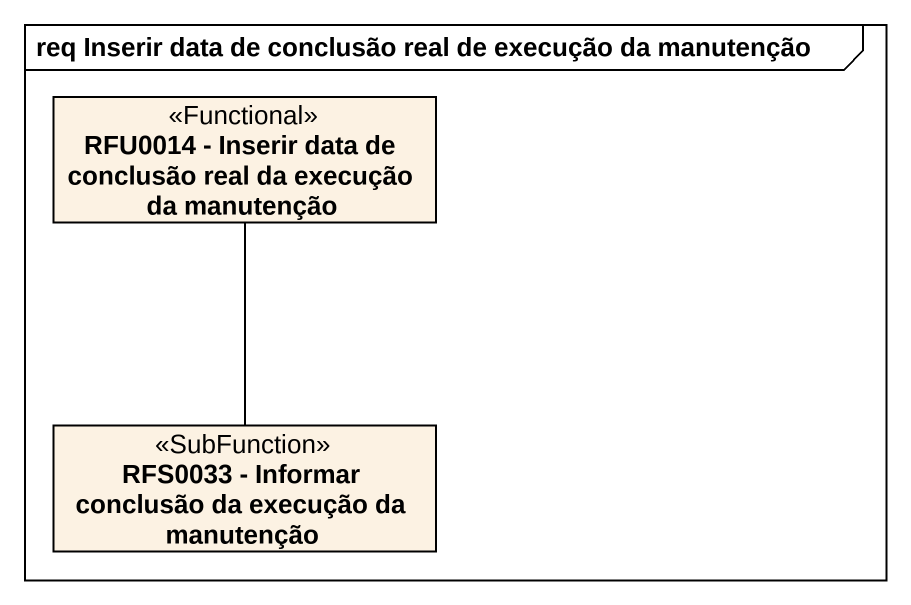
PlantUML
@startuml
mainframe req Inserir data de conclusão real de execução da manutenção
hide circle
hide empty members
class "RFU0014 - Inserir data de conclusão real da execução da manutenção" as RFU0014_Inserir_data_de <<Functional>>
class "RFS0033 - Informar conclusão da execução da manutenção" as RFS0033_Informar_conclusão <<SubFunction>>
RFU0014_Inserir_data_de -- RFS0033_Informar_conclusão
@enduml
